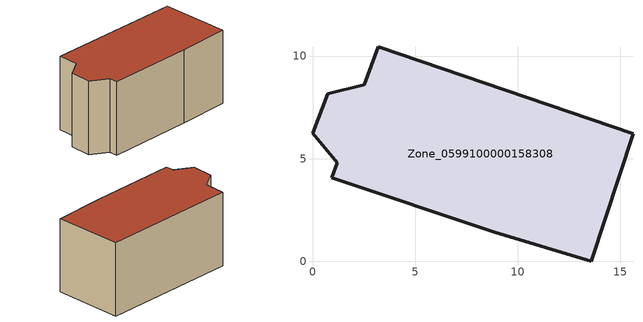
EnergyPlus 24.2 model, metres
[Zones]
Zone_0599100000158308
 floor ground (C_G): 1.2,4.81 0,6.23 0.74,8.17 2.52,8.61 3.2,10.46 15.61,6.21 13.57,0 8.87,1.41 0.95,4.06 z0
 wall outside (C_F): 8.87,1.41 13.57,0 15.61,6.21 3.2,10.46 2.52,8.61 0.74,8.17 0,6.23 1.2,4.81 0.95,4.06 8.87,1.41 z0:7.03
 roof outside (C_R): 1.2,4.81 0.95,4.06 8.87,1.41 13.57,0 15.61,6.21 3.2,10.46 2.52,8.61 0.74,8.17 0,6.23 z7.03
[BUILDING]
Pand.0599100000158308: North Axis=0; Terrain=City; Loads Convergence Tolerance Value=0.04; Temperature Convergence Tolerance Value=0.4; Solar Distribution=FullExterior; Maximum Number of Warmup Days=25; Minimum Number of Warmup Days=1
[Site:Location]
Rotterdam.The.Hague.AP_ZH_NLD Design_Conditions: Latitude=51.96; Longitude=4.45; Time Zone=1; Elevation=-4.5
[SITE:GROUNDTEMPERATURE:BUILDINGSURFACE]
18, 18, 18, 18, 18, 18, 18, 18, 18, 18, 18, 18
[MATERIAL] Thermal Absorptance=0.9; Solar Absorptance=0.7; Visible Absorptance=0.7
Name | Roughness | Thickness | Conductivity | Density | Specific Heat
G.TI.1946 | MediumSmooth | 0.15 | 1 | 540 | 1210
F.TI.1946 | Rough | 0.3 | 0.857143 | 1920 | 840
R.TI.1946 | MediumRough | 0.2 | 0.1 | 1500 | 1000
[CONSTRUCTION]
C_G: G.TI.1946
C_F: F.TI.1946
C_R: R.TI.1946
[ZONE]
Zone_0599100000158308: Type=1; Multiplier=1; Ceiling Height=Autocalculate; Volume=Autocalculate; Floor Area=autocalculate; Part of Total Floor Area=Yes
[ZONEINFILTRATION:DESIGNFLOWRATE]
Infil_Zone_0599100000158308: Zone or ZoneList or Space or SpaceList=Zone_0599100000158308; Schedule=AlwaysOn; Design Flow Rate Calculation Method=Flow/Area; Flow Rate per Floor Area=0.003; Constant Term Coefficient=1; Temperature Term Coefficient=0; Velocity Term Coefficient=0; Velocity Squared Term Coefficient=0
[HVACTEMPLATE:ZONE:IDEALLOADSAIRSYSTEM]
Zone_0599100000158308: Maximum Heating Supply Air Temperature=50; Minimum Cooling Supply Air Temperature=13; Maximum Heating Supply Air Humidity Ratio=0.0156; Minimum Cooling Supply Air Humidity Ratio=0.0077; Heating Limit=NoLimit; Cooling Limit=NoLimit; Dehumidification Control Type=ConstantSensibleHeatRatio; Cooling Sensible Heat Ratio=0.7; Dehumidification Setpoint=60; Humidification Control Type=None; Humidification Setpoint=30; Outdoor Air Method=None; Outdoor Air Flow Rate per Person=0.00944; Outdoor Air Flow Rate per Zone Floor Area=0; Outdoor Air Flow Rate per Zone=0; Demand Controlled Ventilation Type=None; Outdoor Air Economizer Type=NoEconomizer; Heat Recovery Type=None; Sensible Heat Recovery Effectiveness=0.7; Latent Heat Recovery Effectiveness=0.65
[ZONECONTROL:THERMOSTAT]
ThermostatControl_Zone_0599100000158308: Zone or ZoneList=Zone_0599100000158308; Control Type Schedule=DualSetpointControlType; Control 1=Thermostat_Zone_0599100000158308; Temperature Difference Between Cutout And Setpoint=0
[THERMOSTATSETPOINT:DUALSETPOINT]
Thermostat_Zone_0599100000158308: Heating Setpoint Temperature Schedule=HeatingSetpoint_Zone_0599100000158308; Cooling Setpoint Temperature Schedule=CoolingSetpoint_Zone_0599100000158308
[SCHEDULE:COMPACT]
HeatingSetpoint_Zone_0599100000158308: Through: 12/31, For: AllDays, Until: 24:00, 21
CoolingSetpoint_Zone_0599100000158308: Through: 12/31, For: AllDays, Until: 24:00, 24
DualSetpointControlType: Through: 12/31, For: AllDays, Until: 24:00, 4
AlwaysOn: Through: 12/31, For: AllDays, Until: 24:00, 1
